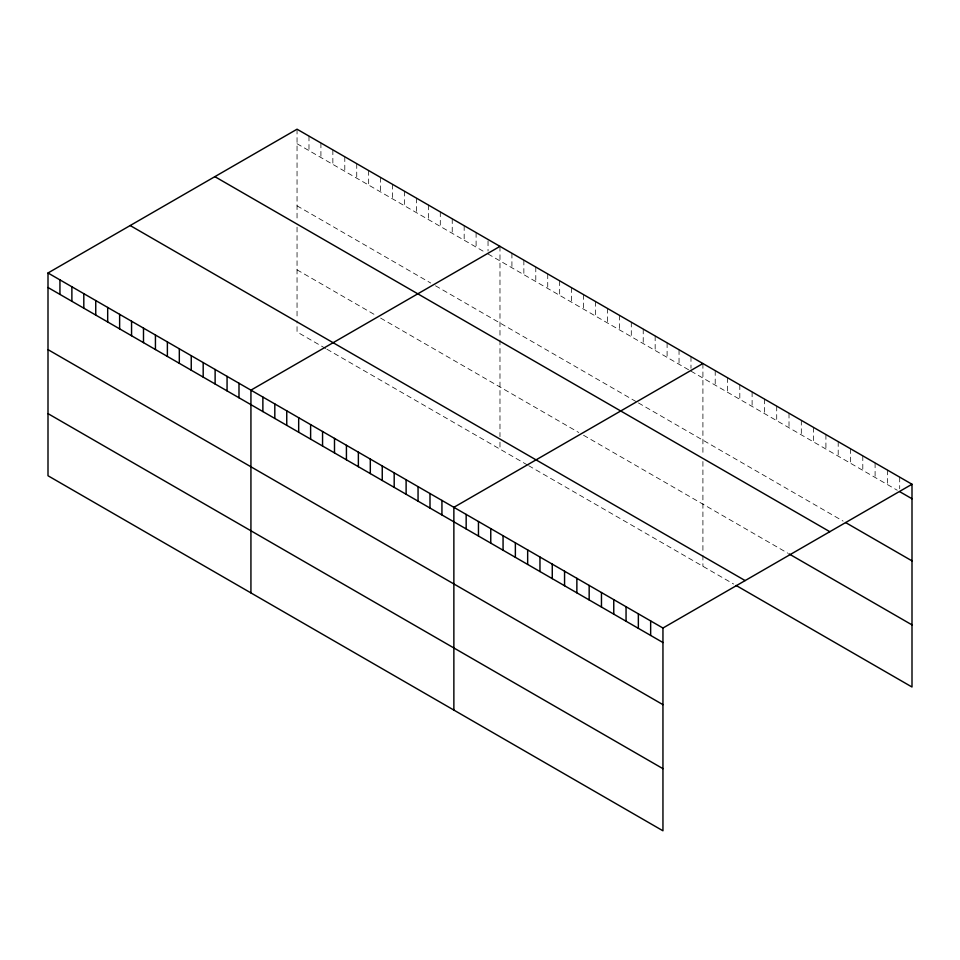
<?xml version="1.0" encoding="UTF-8"?>
<svg xmlns="http://www.w3.org/2000/svg" width="960" height="960" viewBox="0 0 960 960"><rect width="100%" height="100%" fill="white"/><g stroke="black" fill="none" stroke-linecap="round" stroke-linejoin="round"><path stroke-width="0.72" stroke-dasharray="4.8 3.6" d="M297.048 143.724L484.464 251.928M488.04 253.992L688.596 369.78M690.984 371.16L897.24 490.236M297.048 205.836L430.74 283.032M435.516 285.792L637.26 402.264M638.448 402.948L843.12 521.112M297.048 269.844L375.828 315.336M380.604 318.084L578.772 432.492M583.536 435.252L787.776 553.164M325.692 348.504L297.048 331.968L297.048 320.928M326.892 349.2L527.436 464.988M528.636 465.672L733.668 584.052M899.7 477.144L899.7 488.76M887.4 470.04L887.4 484.56M875.1 462.948L875.1 477.456M862.8 455.844L862.8 470.352M850.5 448.74L850.5 463.26M838.2 441.648L838.2 456.156M825.912 434.544L825.912 449.052M813.612 427.44L813.612 441.948M801.312 420.336L801.312 434.856M789.012 413.244L789.012 427.752M776.712 406.14L776.712 420.648M764.412 399.036L764.412 413.556M752.112 391.932L752.112 406.452M739.812 384.84L739.812 399.348M727.512 377.736L727.512 392.244M715.212 370.632L715.212 385.152M702.912 363.528L702.912 455.808M702.912 461.508L702.912 553.872M702.912 555.252L702.912 566.292M690.984 356.64L690.984 368.256M679.044 349.752L679.044 364.26M667.104 342.852L667.104 357.372M655.164 335.964L655.164 350.484M643.224 329.076L643.224 343.584M631.296 322.176L631.296 336.696M619.356 315.288L619.356 329.808M607.416 308.4L607.416 322.908M595.476 301.5L595.476 316.02M583.536 294.612L583.536 309.132M571.608 287.724L571.608 302.232M559.668 280.824L559.668 295.344M547.728 273.936L547.728 288.456M535.788 267.048L535.788 281.556M523.86 260.148L523.86 274.668M511.92 253.26L511.92 267.78M499.98 246.372L499.98 338.652M499.98 340.068L499.98 436.704M499.98 442.224L499.98 449.136M488.04 240.924L488.04 251.088M476.1 232.584L476.1 247.104M464.172 225.696L464.172 240.204M452.232 218.796L452.232 233.316M440.292 211.908L440.292 226.428M428.352 205.02L428.352 219.528M416.424 198.132L416.424 212.64M404.484 191.232L404.484 205.752M392.544 184.344L392.544 198.852M380.604 177.456L380.604 191.964M368.664 170.556L368.664 185.076M356.736 163.668L356.736 178.176M344.796 156.78L344.796 171.288M332.856 149.88L332.856 164.4M320.916 142.992L320.916 157.5M308.988 136.104L308.988 150.612M297.048 129.204L297.048 221.484M297.048 227.172L297.048 319.548"/><path stroke-width="1.44" d="M48 272.988L662.952 628.032L662.952 830.796L48 475.752L48 272.988L297.048 129.204L912 484.248L912 687.012L736.128 585.468M499.98 246.372L250.932 390.156L250.932 592.92M702.912 363.528L453.864 507.324L453.864 710.076M662.952 628.032L912 484.248M899.7 491.664L912 498.756M845.58 522.54L912 560.88M214.86 176.652L829.812 531.696M789.012 553.884L912 624.888M130.188 225.54L745.14 580.584M48 287.508L662.952 642.54M48 349.632L662.952 704.664M48 413.628L662.952 768.672M650.652 620.928L650.652 635.448M638.352 613.836L638.352 628.344M626.052 606.732L626.052 621.24M613.764 599.628L613.764 614.148M601.464 592.524L601.464 607.044M589.164 585.432L589.164 599.94M576.864 578.328L576.864 592.836M564.564 571.224L564.564 585.744M552.264 564.12L552.264 578.64M539.964 557.028L539.964 571.536M527.664 549.924L527.664 564.432M515.364 542.82L515.364 557.34M503.064 535.716L503.064 550.236M490.764 528.624L490.764 543.132M478.464 521.52L478.464 536.028M466.164 514.416L466.164 528.936M441.936 500.424L441.936 514.944M429.996 493.536L429.996 508.044M418.056 486.648L418.056 501.156M406.116 479.748L406.116 494.268M394.188 472.86L394.188 487.368M382.248 465.972L382.248 480.48M370.308 459.072L370.308 473.592M358.368 452.184L358.368 466.692M346.428 445.296L346.428 459.804M334.5 438.396L334.5 452.916M322.56 431.508L322.56 446.016M310.62 424.62L310.62 439.128M298.68 417.72L298.68 432.24M286.752 410.832L286.752 425.34M274.812 403.944L274.812 418.452M262.872 397.044L262.872 411.564M238.992 383.268L238.992 397.776M227.064 376.368L227.064 390.888M215.124 369.48L215.124 383.988M203.184 362.592L203.184 377.1M191.244 355.692L191.244 370.212M179.316 348.804L179.316 363.312M167.376 341.916L167.376 356.424M155.436 335.016L155.436 349.536M143.496 328.128L143.496 342.636M131.556 321.24L131.556 335.748M119.628 314.34L119.628 328.86M107.688 307.452L107.688 321.96M95.748 300.564L95.748 315.072M83.808 293.664L83.808 308.184M71.88 286.776L71.88 301.284M59.94 279.888L59.94 294.396"/></g></svg>
